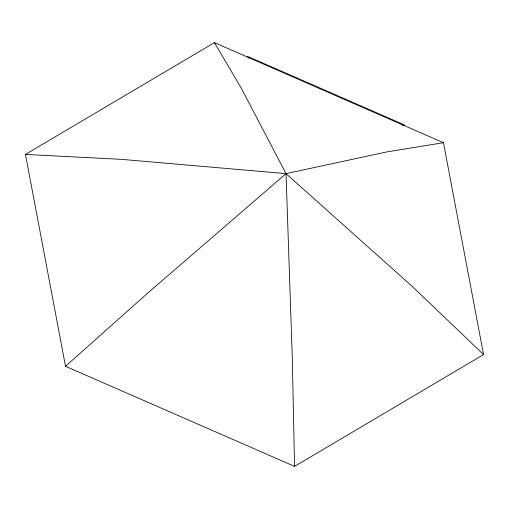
<?xml version="1.0" encoding="UTF-8"?>
<svg xmlns="http://www.w3.org/2000/svg" width="509" height="509" viewBox="0 0 509 509"><rect width="100%" height="100%" fill="white"/><g stroke="black" fill="none" stroke-linecap="round" stroke-linejoin="round"><path stroke-width="0.76" d="M65.521 366.295L147.037 293.699L286.033 173.633L386.668 151.936L443.479 142.705L483.55 354.582L294.571 466.378L65.521 366.295L25.45 154.418L214.429 42.622L443.479 142.705M402.333 125.271L404.687 125.049L247.59 56.41L248.901 58.331M25.45 154.418L121.632 159.362L286.033 173.633L412.074 286.268L483.55 354.582M214.429 42.622L241.444 88.483L286.033 173.633L292.261 357.153L294.571 466.378"/></g></svg>
